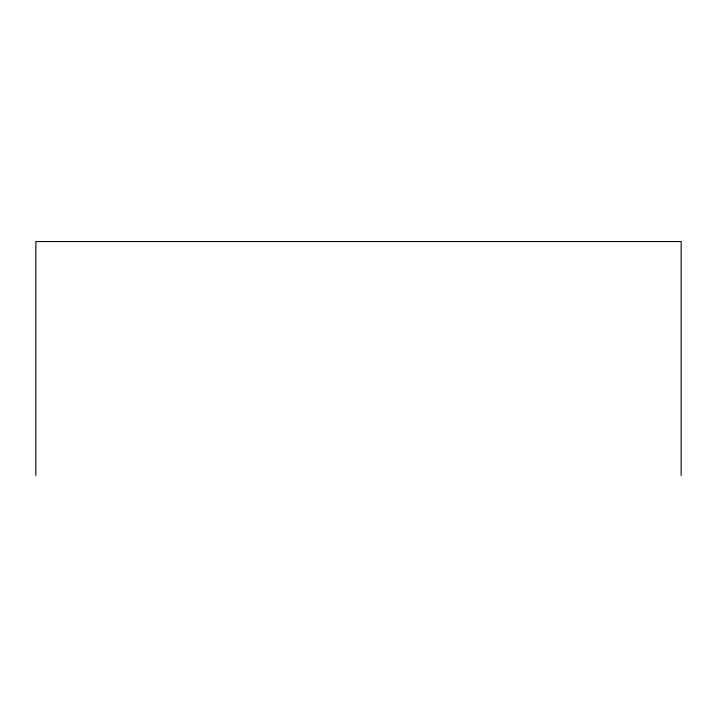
<?xml version="1.0" encoding="UTF-8"?>
<svg xmlns="http://www.w3.org/2000/svg" width="717" height="717" viewBox="0 0 717 717"><rect width="100%" height="100%" fill="white"/><g stroke="black" fill="none" stroke-linecap="round" stroke-linejoin="round"><path stroke-width="1.08" d="M681.15 475.461L681.15 241.539L35.85 241.539L35.85 475.461"/></g></svg>
